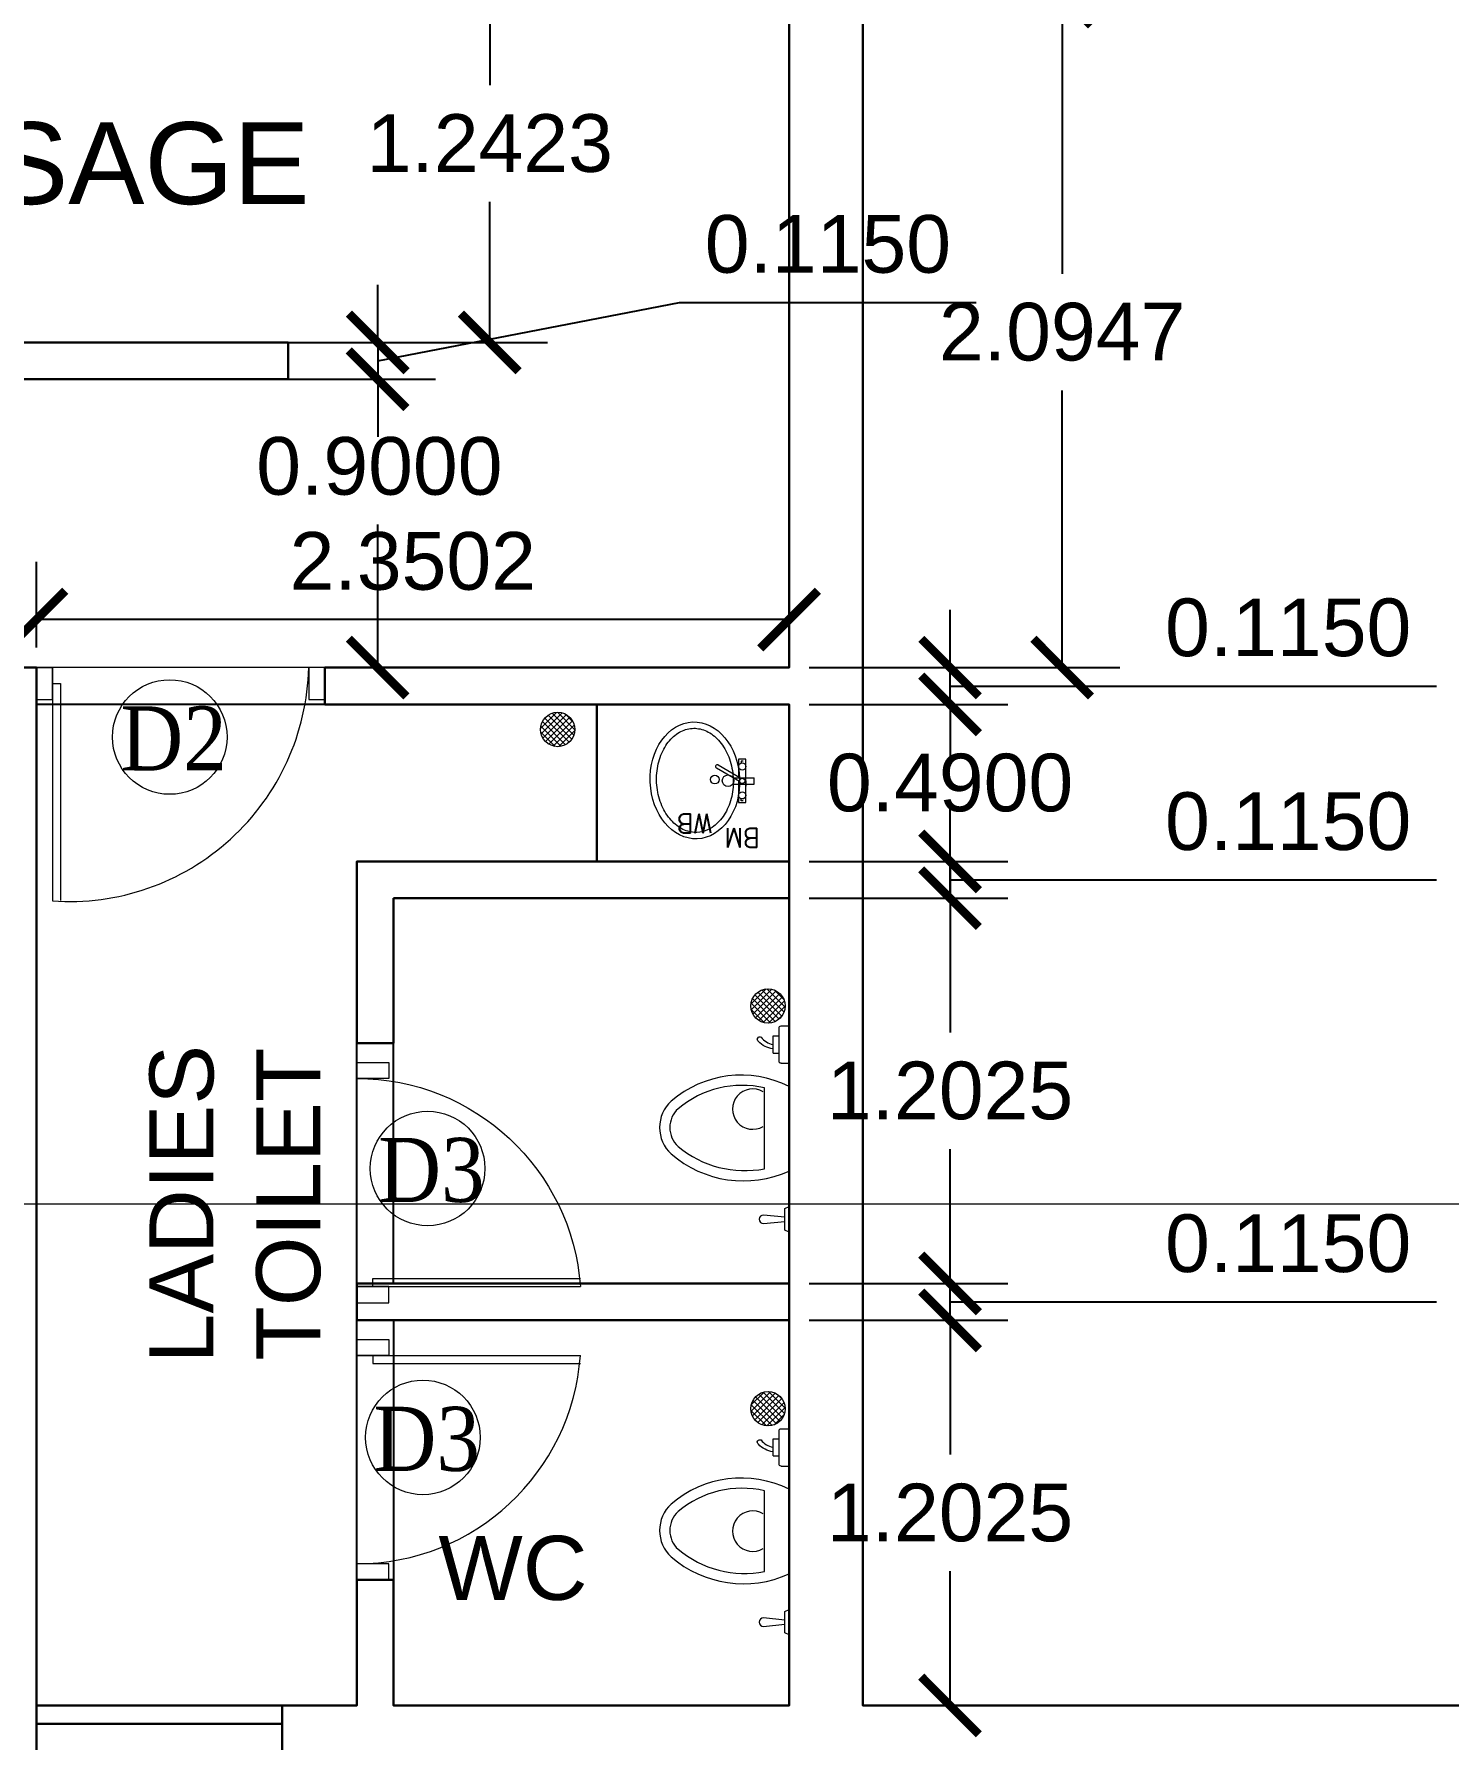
# Model space of a CAD drawing. Header units: metres. Extents: x -1560916 to -1560612, y 43591 to 43809.
# Drawn here: x -1560770.23 to -1560765.81, y 43691.93 to 43697.25 of the extents above; entities that cross this region are included whole.
import ezdxf

# ---------------------------------------------------------------- set-up
doc = ezdxf.new("R2010")
doc.units = ezdxf.units.M
doc.header["$LTSCALE"] = 750
doc.header["$MEASUREMENT"] = 0
doc.header["$PDMODE"] = 35
doc.header["$PDSIZE"] = 50
doc.linetypes.add('PHANTOM2', pattern=[1.25, 0.625, -0.125, 0.125, -0.125, 0.125, -0.125])
doc.layers.get('0').update_dxf_attribs({"lineweight": 5})
doc.layers.get('Defpoints').update_dxf_attribs({"lineweight": 0})
for name, color, linetype, lineweight in [('AR WIN', 14, 'Continuous', 30), ('AR_DIM WRK', 3, 'Continuous', 13), ('AR_DOOR', 32, 'Continuous', 9), ('AR_FURN', 31, 'Continuous', 18), ('AR_TEXT 500', 151, 'Continuous', 20), ('AR_WIN', 12, 'Continuous', 13), ('BLK_1_FLR_1_WASH', 243, 'Continuous', 5), ('ED', 30, 'Continuous', 0), ('TEXT', 2, 'Continuous', 20), ('TWO WHEELER', 8, 'Continuous', 13), ('wall', 7, 'Continuous', 30)]:
    doc.layers.add(name, color=color, linetype=linetype, lineweight=lineweight)
for name, color, linetype in [('BLK_1_FLR_1_CARPET_AREA', 10, 'Continuous'), ('BLK_1_FLR_1_REGULAR_ROOM_1', 117, 'Continuous'), ('BLK_1_FLR_1_WATER_CLOSET', 213, 'Continuous'), ('BLK_1_FLR_1_WC_BATH', 223, 'Continuous')]:
    doc.layers.add(name, color=color, linetype=linetype)
doc.styles.add('RS', font='times.ttf', dxfattribs={"width": 0.75})
doc.styles.add('RS1', font='romans.shx', dxfattribs={"width": 0.75})
doc.styles.add('S200', font='romans.shx', dxfattribs={"width": 0.95, "height": 200})
doc.styles.get("Standard").update_dxf_attribs({"font": 'arial.ttf'})
doc.dimstyles.new('DIM-100', dxfattribs={"dimtxt": 200, "dimasz": 100, "dimexe": 25, "dimexo": 25, "dimgap": 35, "dimtad": 1, "dimdec": 0, "dimrnd": 5, "dimzin": 0, "dimdsep": 46, "dimtxsty": 'RS1', "dimblk": 'ARCHTICK', "dimcen": 100, "dimdle": 25, "dimclrd": 8, "dimclre": 8, "dimclrt": 4, "dimadec": 0, "dimazin": 0, "dimtfac": 0.5, "dimtdec": 0, "dimtmove": 1, "dimatfit": 0, "dimfxl": 75, "dimfrac": 1, "dimtolj": 1, "dimtzin": 0, "dimarcsym": 2})
doc.dimstyles.get("Standard").update_dxf_attribs({"dimtxt": 0.18, "dimasz": 0.18, "dimexe": 0.18, "dimexo": 0.0625, "dimgap": 0.09, "dimtad": 1, "dimtih": 1, "dimtoh": 1, "dimdec": 4, "dimzin": 0, "dimdsep": 46, "dimtxsty": 'Standard', "dimblk": 'ARCHTICK', "dimcen": 0.09, "dimadec": 0, "dimazin": 0, "dimtfac": 1, "dimtdec": 4, "dimtofl": 0, "dimtmove": 0, "dimatfit": 3, "dimldrblk": 'ARCHTICK', "dimfxl": 1, "dimtolj": 1, "dimtzin": 0, "dimarcsym": 0})

# ---------------------------------------------------------------- blocks, each defined once
blk = doc.blocks.new('WC')
for p, q in [((7732.969237611211, -297836.8385403419), (8063.323645818593, -297836.8385403419)), ((8053.988942587185, -297932.5824842275), (7738.730705360321, -297932.5824842275))]:
    blk.add_line(p, q)
for centre, radius, start, end in [((8107.641289744935, -298023.7326918897), 418.6986631610877, 153.4890323584699, 220.7733697975433), ((7668.6626787945, -298014.5288826942), 432.8176713835223, 319.2295796136391, 24.23896096777117), ((8118.127083032393, -298019.8744845728), 389.3090092941159, 167.0428130953019, 220.0009090882435), ((7657.893292224297, -298010.5805707914), 403.702199320802, 319.9913136761726, 11.13999990493351), ((7893.505412401165, -298202.2698593513), 140.0137002069228, 222.6722636334362, 317.3277363665639), ((7893.505412401165, -298202.2698593513), 100.1061990138704, 222.6722636334362, 317.3277363665639)]:
    blk.add_arc(centre, radius, start, end)
blk = doc.blocks.new('HF')
for p, q in [((8168.101539802504, -297857.4667765375), (8168.101539802504, -297826.1624810772)), ((8168.101539802504, -297826.1624810772), (8313.732809212845, -297826.1624810772)), ((8313.732809212845, -297857.4667765375), (8313.732809212845, -297826.1624810772)), ((8175.927626749793, -297865.2928634848), (8305.906722265556, -297865.2928634848)), ((8207.422157739056, -297888.7711243269), (8207.422157739056, -297865.2928634848)), ((8207.422157739056, -297888.7711243269), (8274.412191276322, -297888.7711243269)), ((8274.412191276322, -297888.7711243269), (8274.412191276322, -297865.2928634848))]:
    blk.add_line(p, q)
blk.add_lwpolyline([(8224.172212322737, -297888.7711243066, 0.1729837053101585), (8253.009202053334, -297945.8672881755, 0.9677951183635932), (8269.870714237477, -297935.3466881546, -0.1760285553445921), (8241.283853908564, -297888.7711243066)], format="xyb")
for centre, start, end in [((8175.927626749793, -297857.4667765375), 180, 270), ((8305.906722265556, -297857.4667765375), 270, 0)]:
    blk.add_arc(centre, 7.826086955174931, start, end)
blk = doc.blocks.new('BT')
blk.add_lwpolyline([(7452.188102384593, -297826.1624810729), (7460.521435727859, -297842.8291477595), (7543.854769041326, -297842.8291477595), (7552.188102384593, -297826.1624810729)], close=True)
blk.add_lwpolyline([(7510.521435727859, -297842.8291477595), (7518.854769041324, -297926.1624810729, -0.9999999999999998), (7485.521435698058, -297926.1624810729), (7493.854769071127, -297842.8291477595)], format="xyb")
blk = doc.blocks.new('NT')
at = {"lineweight": 0}
h = blk.add_hatch(dxfattribs=at)
h.set_pattern_fill('ANSI37', color=256, scale=134.1498979074764, angle=89.99999999999997, style=0)
h.set_pattern_definition([(134.9999999999999, (0, 0), (-11.85728781323246, -11.85728781323244), []), (225, (0, 0), (11.85728781323244, -11.85728781323246), [])])
edge = h.paths.add_edge_path()
edge.add_arc((7393.840623305003, -297908.3978345963), 67.07494895373821, 0, 360)
blk.add_circle((7393.840623305003, -297908.3978345963), 67.07494895373821)
blk = doc.blocks.new('D3')
at = {"layer": 'AR_DOOR', "ltscale": 20}
for p, q in [((164288.3993840059, 27540.36012750946), (164388.3993840059, 27540.36012750946)), ((164288.3993840059, 27490.36012750945), (164288.3993840059, 27540.36012750946)), ((164288.3993840059, 27540.36012750946), (164288.3993840059, 26790.36012750946)), ((164388.3993840059, 27540.36012750946), (164388.3993840059, 27490.36012750945)), ((164388.3993840059, 27490.36012750945), (164288.3993840059, 27490.36012750945)), ((164288.3993840059, 27490.36012750945), (164986.6113861943, 27490.36012750946)), ((164338.3993840059, 27490.36012750945), (164338.3993840059, 27465.36012750945)), ((164338.3993840059, 27465.36012750946), (164986.6113861943, 27465.36012750946)), ((164388.3993840059, 26840.36012750945), (164288.3993840059, 26840.36012750945)), ((164388.3993840059, 26790.36012750946), (164388.3993840059, 26840.36012750945)), ((164288.3993840059, 26790.36012750946), (164388.3993840059, 26790.36012750946))]:
    blk.add_line(p, q, dxfattribs=at)
blk.add_arc((164288.3993840059, 27540.36012750946), 700, 270, 355.9039562418478, dxfattribs=at)
blk = doc.blocks.new('A$C45BE7B0E')
at = {"ltscale": 20}
for p, q in [((13.95792430947767, 8.950229888083413), (10.33874305948848, 11.03976551308005)), ((10.61999305948848, 11.52690738807723), (14.23917430947767, 9.437371763080591)), ((14.2358555594983, 12.12708926307823), (14.2358555594983, 11.8136530130796)), ((14.5171055594983, 12.12708926307823), (14.2358555594983, 12.12708926307823)), ((12.88634013032424, 8.533339263085509), (16.25680771630141, 8.533339263085509)), ((12.93278180307243, 9.533339263085509), (16.25680771630141, 9.533339263085509)), ((14.9389805594983, 9.033339263078233), (14.93117739990703, 8.204967655125074)), ((16.25680771630141, 8.533339263085509), (16.25680771630141, 9.533339263085509)), ((14.2358555594983, 5.939589263078233), (14.2358555594983, 6.253025513084137)), ((14.5171055594983, 5.939589263078233), (14.2358555594983, 5.939589263078233))]:
    blk.add_line(p, q, dxfattribs=at)
blk.add_lwpolyline([(13.8139805594983, 9.030037388081835), (13.8139805594983, 5.658339263078233), (14.9389805594983, 5.658339263078233), (14.9389805594983, 12.40833926307823), (13.8139805594983, 12.40833926307823), (13.8139805594983, 9.681311138083402)], dxfattribs=at)
for centre, radius in [((14.3764805594983, 11.28333926307823), 0.5625), ((10.09732727782102, 9.241673485084902), 0.6778889884272381), ((12.15864195174072, 9.068213198246667), 0.903125), ((14.3764805594983, 9.033339263078233), 0.421875), ((14.3764805594983, 6.783339263078233), 0.5625)]:
    blk.add_circle(centre, radius, dxfattribs=at)
blk.add_arc((10.47936805948848, 11.28333926307823), 0.28125, 59.99999999993757, 239.9999999999376, dxfattribs=at)
blk.add_ellipse((6.991755518218268, 9.124122813736905), major_axis=(0.357080691112909, -9.124165955916064), ratio=0.7652724197977234, dxfattribs=at)
blk.add_open_spline([(7.309730437526013, 0.9991919345702625), (7.874242205929472, 1.021284502086928), (8.435028230480384, 1.153306759260884), (9.626652669161556, 1.687161699082935), (10.24903401255142, 2.140001503881649), (11.35069638057029, 3.339613132695376), (11.828250020626, 4.086116054015292), (12.55461032438325, 5.781110579846425), (12.80288012910751, 6.728603831666986), (13.02615964904544, 8.693111095461061), (13.00110539179877, 9.70929442331544), (12.68069591018138, 11.66743902613962), (12.38544694561278, 12.60858759972325), (11.57380919906427, 14.28557512187399), (11.05794800899457, 15.02046521879674), (9.892525045579534, 16.19258421559789), (9.244606810301775, 16.62947636276658), (7.910494529816785, 17.17632948447135), (7.224826318357373, 17.28847088217299), (5.870998625614448, 17.19612768417573), (5.2001906549267, 16.9912184910354), (3.930327611684333, 16.26315762845479), (3.332406247645848, 15.73814406539168), (2.301745081553232, 14.40980176949233), (1.870460900245234, 13.60712184862495), (1.250940645870284, 11.82775677207246), (1.06306977890199, 10.852039487414), (0.9641129723750052, 8.8638990540494), (1.053046928369439, 7.852283147221897), (1.49391149074654, 5.935284553503151), (1.845682928338646, 5.030739912450372), (2.753154982056003, 3.452575080176757), (3.308127870783209, 2.779902948044764), (4.528774385893481, 1.74494251362921), (5.192625393974592, 1.382504523848182), (6.345248166267992, 1.041204083638149), (6.829181913199136, 0.9803853280245676), (7.309730437526013, 0.9991919345702625)], degree=3, knots=[0, 0, 0, 0, 0.2983284334084717, 0.2983284334084717, 0.6565097227642851, 0.6565097227642851, 1.014691012120098, 1.014691012120098, 1.372872301475906, 1.372872301475906, 1.731053590831725, 1.731053590831725, 2.089234880187536, 2.089234880187536, 2.447416169543352, 2.447416169543352, 2.805597458899164, 2.805597458899164, 3.163778748254978, 3.163778748254978, 3.521960037610793, 3.521960037610793, 3.880141326966606, 3.880141326966606, 4.238322616322419, 4.238322616322419, 4.596503905678233, 4.596503905678233, 4.954685195034046, 4.954685195034046, 5.312866484389859, 5.312866484389859, 5.671047773745673, 5.671047773745673, 6.029229063101482, 6.029229063101482, 6.283185307179584, 6.283185307179584, 6.283185307179584, 6.283185307179584], dxfattribs=at)
blk = doc.blocks.new('_ArchTick')
at = {"color": 0, "linetype": 'ByBlock', "const_width": 0.15}
blk.add_lwpolyline([(-0.5, -0.5), (0.5, 0.5)], dxfattribs=at)
blk = doc.blocks.new('*D288')
at = {"layer": 'Defpoints', "color": 0, "transparency": 16777216}
for p in [(-1560770.22018776, 43695.42707430925), (-1560770.22018776, 43695.27727530534), (-1560767.869990176, 43695.27727530534)]:
    blk.add_point(p, dxfattribs=at)
at = {"layer": 'ED', "color": 0, "lineweight": -2, "transparency": 16777216}
for p, q in [((-1560770.22018776, 43695.33977530531), (-1560770.22018776, 43695.60707430925)), ((-1560767.869990176, 43695.33977530531), (-1560767.869990176, 43695.60707430925)), ((-1560767.869990176, 43695.42707430925), (-1560770.22018776, 43695.42707430925))]:
    blk.add_line(p, q, dxfattribs=at)
at = {"layer": 'ED', "color": 0, "lineweight": -2, "transparency": 16777216, "xscale": 0.18, "yscale": 0.18, "zscale": 0.18, "rotation": 180}
blk.add_blockref('_ArchTick', (-1560770.22018776, 43695.42707430925), dxfattribs=at)
at = {"layer": 'ED', "color": 0, "lineweight": -2, "transparency": 16777216, "xscale": 0.18, "yscale": 0.18, "zscale": 0.18}
blk.add_blockref('_ArchTick', (-1560767.869990176, 43695.42707430925), dxfattribs=at)
at = {"layer": 'ED', "color": 0, "transparency": 16777216, "insert": (-1560769.045088967, 43695.60903883858), "char_height": 0.18, "attachment_point": 5}
blk.add_mtext('\\A1;2.3502', dxfattribs=at)
blk = doc.blocks.new('*D289')
at = {"layer": 'Defpoints', "color": 0, "transparency": 16777216}
for p in [(-1560767.869990176, 43693.23979150725), (-1560767.367268303, 43693.23979150725), (-1560767.639990176, 43692.03729150725)]:
    blk.add_point(p, dxfattribs=at)
at = {"layer": 'ED', "color": 0, "lineweight": -2, "transparency": 16777216}
for p, q in [((-1560767.807490176, 43693.23979150725), (-1560767.187268303, 43693.23979150725)), ((-1560767.367268303, 43693.23979150725), (-1560767.367268303, 43692.82044464504)), ((-1560767.367268303, 43692.03729150725), (-1560767.367268303, 43692.45663836946)), ((-1560767.577490176, 43692.03729150725), (-1560767.187268303, 43692.03729150725))]:
    blk.add_line(p, q, dxfattribs=at)
at = {"layer": 'ED', "color": 0, "lineweight": -2, "transparency": 16777216, "xscale": 0.18, "yscale": 0.18, "zscale": 0.18}
for p, rotation in [((-1560767.367268303, 43693.23979150725), 90), ((-1560767.367268303, 43692.03729150725), 270)]:
    blk.add_blockref('_ArchTick', p, dxfattribs=dict(at, rotation=rotation))
at = {"layer": 'ED', "color": 0, "transparency": 16777216, "insert": (-1560767.367268303, 43692.63854150698), "char_height": 0.18, "attachment_point": 5}
blk.add_mtext('\\A1;1.2025', dxfattribs=at)
blk = doc.blocks.new('*D290')
at = {"layer": 'Defpoints', "color": 0, "transparency": 16777216}
for p in [(-1560767.869990176, 43693.35479150723), (-1560767.367268303, 43693.35479150723), (-1560767.869990176, 43693.23979150725)]:
    blk.add_point(p, dxfattribs=at)
at = {"layer": 'ED', "color": 0, "lineweight": -2, "transparency": 16777216}
for p, q in [((-1560767.367268303, 43693.35479150723), (-1560767.367268303, 43693.53479150723)), ((-1560767.807490176, 43693.35479150723), (-1560767.187268303, 43693.35479150723)), ((-1560767.367268303, 43693.23979150725), (-1560767.367268303, 43693.35479150723)), ((-1560767.367268303, 43693.29729150725), (-1560766.774655752, 43693.29729150725)), ((-1560766.774655752, 43693.29729150725), (-1560765.848011823, 43693.29729150725)), ((-1560767.807490176, 43693.23979150725), (-1560767.187268303, 43693.23979150725)), ((-1560767.367268303, 43693.23979150725), (-1560767.367268303, 43693.05979150725))]:
    blk.add_line(p, q, dxfattribs=at)
at = {"layer": 'ED', "color": 0, "lineweight": -2, "transparency": 16777216, "xscale": 0.18, "yscale": 0.18, "zscale": 0.18}
for p, rotation in [((-1560767.367268303, 43693.35479150723), 270), ((-1560767.367268303, 43693.23979150725), 90)]:
    blk.add_blockref('_ArchTick', p, dxfattribs=dict(at, rotation=rotation))
at = {"layer": 'ED', "color": 0, "transparency": 16777216, "insert": (-1560766.311333787, 43693.47919464478), "char_height": 0.18, "attachment_point": 5}
blk.add_mtext('\\A1;0.1150', dxfattribs=at)
blk = doc.blocks.new('*D291')
at = {"layer": 'Defpoints', "color": 0, "transparency": 16777216}
for p in [(-1560767.869990176, 43694.55729150723), (-1560767.367268303, 43694.55729150723), (-1560767.869990176, 43693.35479150723)]:
    blk.add_point(p, dxfattribs=at)
at = {"layer": 'ED', "color": 0, "lineweight": -2, "transparency": 16777216}
for p, q in [((-1560767.807490176, 43694.55729150723), (-1560767.187268303, 43694.55729150723)), ((-1560767.367268303, 43694.55729150723), (-1560767.367268303, 43694.13794464502)), ((-1560767.367268303, 43693.35479150723), (-1560767.367268303, 43693.77413836944)), ((-1560767.807490176, 43693.35479150723), (-1560767.187268303, 43693.35479150723))]:
    blk.add_line(p, q, dxfattribs=at)
at = {"layer": 'ED', "color": 0, "lineweight": -2, "transparency": 16777216, "xscale": 0.18, "yscale": 0.18, "zscale": 0.18}
for p, rotation in [((-1560767.367268303, 43694.55729150723), 90), ((-1560767.367268303, 43693.35479150723), 270)]:
    blk.add_blockref('_ArchTick', p, dxfattribs=dict(at, rotation=rotation))
at = {"layer": 'ED', "color": 0, "transparency": 16777216, "insert": (-1560767.367268303, 43693.95604150699), "char_height": 0.18, "attachment_point": 5}
blk.add_mtext('\\A1;1.2025', dxfattribs=at)
blk = doc.blocks.new('*D292')
at = {"layer": 'Defpoints', "color": 0, "transparency": 16777216}
for p in [(-1560767.869990176, 43694.67229150724), (-1560767.367268303, 43694.67229150724), (-1560767.869990176, 43694.55729150723)]:
    blk.add_point(p, dxfattribs=at)
at = {"layer": 'ED', "color": 0, "lineweight": -2, "transparency": 16777216}
for p, q in [((-1560767.367268303, 43694.67229150724), (-1560767.367268303, 43694.85229150725)), ((-1560767.807490176, 43694.67229150724), (-1560767.187268303, 43694.67229150724)), ((-1560767.367268303, 43694.55729150723), (-1560767.367268303, 43694.67229150724)), ((-1560767.367268303, 43694.61479150725), (-1560766.774655752, 43694.61479150725)), ((-1560766.774655752, 43694.61479150725), (-1560765.848011823, 43694.61479150725)), ((-1560767.807490176, 43694.55729150723), (-1560767.187268303, 43694.55729150723)), ((-1560767.367268303, 43694.55729150723), (-1560767.367268303, 43694.37729150725))]:
    blk.add_line(p, q, dxfattribs=at)
at = {"layer": 'ED', "color": 0, "lineweight": -2, "transparency": 16777216, "xscale": 0.18, "yscale": 0.18, "zscale": 0.18}
for p, rotation in [((-1560767.367268303, 43694.67229150724), 270), ((-1560767.367268303, 43694.55729150723), 90)]:
    blk.add_blockref('_ArchTick', p, dxfattribs=dict(at, rotation=rotation))
at = {"layer": 'ED', "color": 0, "transparency": 16777216, "insert": (-1560766.311333787, 43694.79669464477), "char_height": 0.18, "attachment_point": 5}
blk.add_mtext('\\A1;0.1150', dxfattribs=at)
blk = doc.blocks.new('*D293')
at = {"layer": 'Defpoints', "color": 0, "transparency": 16777216}
for p in [(-1560767.869990176, 43695.16227530533), (-1560767.367268303, 43695.16227530533), (-1560767.869990176, 43694.67229150724)]:
    blk.add_point(p, dxfattribs=at)
at = {"layer": 'ED', "color": 0, "lineweight": -2, "transparency": 16777216}
for p, q in [((-1560767.367268303, 43695.16227530533), (-1560767.367268303, 43695.34227530532)), ((-1560767.807490176, 43695.16227530533), (-1560767.187268303, 43695.16227530533)), ((-1560767.807490176, 43694.67229150724), (-1560767.187268303, 43694.67229150724)), ((-1560767.367268303, 43694.67229150724), (-1560767.367268303, 43694.49229150723))]:
    blk.add_line(p, q, dxfattribs=at)
at = {"layer": 'ED', "color": 0, "lineweight": -2, "transparency": 16777216, "xscale": 0.18, "yscale": 0.18, "zscale": 0.18}
for p, rotation in [((-1560767.367268303, 43695.16227530533), 270), ((-1560767.367268303, 43694.67229150724), 90)]:
    blk.add_blockref('_ArchTick', p, dxfattribs=dict(at, rotation=rotation))
at = {"layer": 'ED', "color": 0, "transparency": 16777216, "insert": (-1560767.367268303, 43694.91728340602), "char_height": 0.18, "attachment_point": 5}
blk.add_mtext('\\A1;0.4900', dxfattribs=at)
blk = doc.blocks.new('*D294')
at = {"layer": 'Defpoints', "color": 0, "transparency": 16777216}
for p in [(-1560767.869990176, 43695.27727530535), (-1560767.367268303, 43695.27727530535), (-1560767.869990176, 43695.16227530533)]:
    blk.add_point(p, dxfattribs=at)
at = {"layer": 'ED', "color": 0, "lineweight": -2, "transparency": 16777216}
for p, q in [((-1560767.367268303, 43695.27727530535), (-1560767.367268303, 43695.45727530534)), ((-1560767.807490176, 43695.27727530535), (-1560767.187268303, 43695.27727530535)), ((-1560767.367268303, 43695.16227530533), (-1560767.367268303, 43695.27727530535)), ((-1560767.367268303, 43695.21977530536), (-1560766.774655751, 43695.21977530536)), ((-1560766.774655751, 43695.21977530536), (-1560765.848011822, 43695.21977530536)), ((-1560767.807490176, 43695.16227530533), (-1560767.187268303, 43695.16227530533)), ((-1560767.367268303, 43695.16227530533), (-1560767.367268303, 43694.98227530534))]:
    blk.add_line(p, q, dxfattribs=at)
at = {"layer": 'ED', "color": 0, "lineweight": -2, "transparency": 16777216, "xscale": 0.18, "yscale": 0.18, "zscale": 0.18}
for p, rotation in [((-1560767.367268303, 43695.27727530535), 270), ((-1560767.367268303, 43695.16227530533), 90)]:
    blk.add_blockref('_ArchTick', p, dxfattribs=dict(at, rotation=rotation))
at = {"layer": 'ED', "color": 0, "transparency": 16777216, "insert": (-1560766.311333786, 43695.40167844357), "char_height": 0.18, "attachment_point": 5}
blk.add_mtext('\\A1;0.1150', dxfattribs=at)
blk = doc.blocks.new('*D295')
at = {"layer": 'Defpoints', "color": 0, "transparency": 16777216}
for p in [(-1560767.639990176, 43697.37200467234), (-1560767.017268303, 43697.37200467234), (-1560767.869990176, 43695.27727530535)]:
    blk.add_point(p, dxfattribs=at)
at = {"layer": 'ED', "color": 0, "lineweight": -2, "transparency": 16777216}
for p, q in [((-1560767.577490176, 43697.37200467234), (-1560766.837268303, 43697.37200467234)), ((-1560767.017268303, 43697.37200467234), (-1560767.017268303, 43696.50654312663)), ((-1560767.017268303, 43695.27727530535), (-1560767.017268303, 43696.14273685106)), ((-1560767.807490176, 43695.27727530535), (-1560766.837268303, 43695.27727530535))]:
    blk.add_line(p, q, dxfattribs=at)
at = {"layer": 'ED', "color": 0, "lineweight": -2, "transparency": 16777216, "xscale": 0.18, "yscale": 0.18, "zscale": 0.18}
for p, rotation in [((-1560767.017268303, 43697.37200467234), 90), ((-1560767.017268303, 43695.27727530535), 270)]:
    blk.add_blockref('_ArchTick', p, dxfattribs=dict(at, rotation=rotation))
at = {"layer": 'ED', "color": 0, "transparency": 16777216, "insert": (-1560767.017268303, 43696.32463998929), "char_height": 0.18, "attachment_point": 5}
blk.add_mtext('\\A1;2.0947', dxfattribs=at)
blk = doc.blocks.new('*D299')
at = {"layer": 'Defpoints', "color": 0, "transparency": 16777216}
for p in [(-1560769.199354427, 43697.53457834217), (-1560769.549354427, 43696.29229150723), (-1560768.804654435, 43696.29229150723)]:
    blk.add_point(p, dxfattribs=at)
at = {"layer": 'ED', "color": 0, "lineweight": -2, "transparency": 16777216}
for p, q in [((-1560769.136854427, 43697.53457834217), (-1560768.624654436, 43697.53457834217)), ((-1560768.804654435, 43697.53457834217), (-1560768.804654435, 43697.09539945404)), ((-1560768.804654435, 43696.29229150723), (-1560768.804654435, 43696.73147039538)), ((-1560769.486854427, 43696.29229150723), (-1560768.624654436, 43696.29229150723))]:
    blk.add_line(p, q, dxfattribs=at)
at = {"layer": 'ED', "color": 0, "lineweight": -2, "transparency": 16777216, "xscale": 0.18, "yscale": 0.18, "zscale": 0.18}
for p, rotation in [((-1560768.804654435, 43697.53457834217), 90), ((-1560768.804654435, 43696.29229150723), 270)]:
    blk.add_blockref('_ArchTick', p, dxfattribs=dict(at, rotation=rotation))
at = {"layer": 'ED', "color": 0, "transparency": 16777216, "insert": (-1560768.804654435, 43696.91343492513), "char_height": 0.18, "attachment_point": 5}
blk.add_mtext('\\A1;1.2423', dxfattribs=at)
blk = doc.blocks.new('*D300')
at = {"layer": 'Defpoints', "color": 0, "transparency": 16777216}
for p in [(-1560769.549354427, 43696.29229150723), (-1560769.549354427, 43696.17729150721), (-1560769.154654436, 43696.17729150721)]:
    blk.add_point(p, dxfattribs=at)
at = {"layer": 'ED', "color": 0, "lineweight": -2, "transparency": 16777216}
for p, q in [((-1560769.154654436, 43696.29229150723), (-1560769.154654436, 43696.47229150723)), ((-1560769.154654436, 43696.23479150724), (-1560768.212041884, 43696.41669464504)), ((-1560768.212041884, 43696.41669464504), (-1560767.285397955, 43696.41669464504)), ((-1560769.486854427, 43696.29229150723), (-1560768.974654436, 43696.29229150723)), ((-1560769.154654436, 43696.29229150723), (-1560769.154654436, 43696.17729150721)), ((-1560769.486854427, 43696.17729150721), (-1560768.974654436, 43696.17729150721)), ((-1560769.154654436, 43696.17729150721), (-1560769.154654436, 43695.99729150721))]:
    blk.add_line(p, q, dxfattribs=at)
at = {"layer": 'ED', "color": 0, "lineweight": -2, "transparency": 16777216, "xscale": 0.18, "yscale": 0.18, "zscale": 0.18}
for p, rotation in [((-1560769.154654436, 43696.29229150723), 270), ((-1560769.154654436, 43696.17729150721), 90)]:
    blk.add_blockref('_ArchTick', p, dxfattribs=dict(at, rotation=rotation))
at = {"layer": 'ED', "color": 0, "transparency": 16777216, "insert": (-1560767.748719919, 43696.59859778328), "char_height": 0.18, "attachment_point": 5}
blk.add_mtext('\\A1;0.1150', dxfattribs=at)
blk = doc.blocks.new('*D301')
at = {"layer": 'Defpoints', "color": 0, "transparency": 16777216}
for p in [(-1560769.549354427, 43696.17729150721), (-1560769.320187761, 43695.27727530535), (-1560769.154654435, 43695.27727530535)]:
    blk.add_point(p, dxfattribs=at)
at = {"layer": 'ED', "color": 0, "lineweight": -2, "transparency": 16777216}
for p, q in [((-1560769.486854427, 43696.17729150721), (-1560768.974654435, 43696.17729150721)), ((-1560769.154654435, 43696.17729150721), (-1560769.154654435, 43696.08752959565)), ((-1560769.154654435, 43695.27727530535), (-1560769.154654435, 43695.72372332006)), ((-1560769.257687761, 43695.27727530535), (-1560768.974654435, 43695.27727530535))]:
    blk.add_line(p, q, dxfattribs=at)
at = {"layer": 'ED', "color": 0, "lineweight": -2, "transparency": 16777216, "xscale": 0.18, "yscale": 0.18, "zscale": 0.18}
for p, rotation in [((-1560769.154654435, 43696.17729150721), 90), ((-1560769.154654435, 43695.27727530535), 270)]:
    blk.add_blockref('_ArchTick', p, dxfattribs=dict(at, rotation=rotation))
at = {"layer": 'ED', "color": 0, "transparency": 16777216, "insert": (-1560769.149443706, 43695.9056264583), "char_height": 0.18, "attachment_point": 5}
blk.add_mtext('\\A1;0.9000', dxfattribs=at)

msp = doc.modelspace()

# ---------------------------------------------------------------- linework, layer by layer
at = {"linetype": 'PHANTOM2'}
msp.add_lwpolyline([(-1560761.758500349, 43693.60244289324), (-1560761.559078818, 43693.97870449565), (-1560761.559078818, 43693.60244289324), (-1560762.769990176, 43693.60244289324), (-1560784.849990176, 43693.60244289324), (-1560786.224193303, 43693.60244289324), (-1560786.224193303, 43693.98666128707), (-1560786.000014132, 43693.60244289324)], dxfattribs=at)
at = {"color": 4}
for centre in [(-1560769.804058367, 43695.06057748875), (-1560768.998945399, 43693.71367016504), (-1560769.013523772, 43692.87422394902)]:
    msp.add_circle(centre, 0.1788816728357234, dxfattribs=at)
at = {"layer": 'AR WIN'}
for p, q in [((-1560769.453521094, 43692.03729150725), (-1560770.22018776, 43692.03729150725)), ((-1560770.22018776, 43691.97979150723), (-1560769.453521094, 43691.97979150723))]:
    msp.add_line(p, q, dxfattribs=at)
at = {"layer": 'AR_DOOR'}
for points in [[(-1560770.22018776, 43695.27727530534), (-1560770.22018776, 43695.17727530532), (-1560770.17018776, 43695.17727530532), (-1560770.17018776, 43695.27727530534)], [(-1560770.17018776, 43695.22727530534), (-1560770.14518776, 43695.22727530534), (-1560770.14518776, 43694.55059059423)]]:
    msp.add_lwpolyline(points, dxfattribs=at)
msp.add_lwpolyline([(-1560770.22018776, 43695.27727530534), (-1560770.17018776, 43695.27727530534), (-1560770.17018776, 43694.54874716789, 0.4279690649217783), (-1560769.37018776, 43695.27727530534), (-1560769.37018776, 43695.17727530532), (-1560769.320187761, 43695.17727530532), (-1560769.320187761, 43695.27727530534)], format="xyb", close=True, dxfattribs=at)
at = {"layer": 'AR_FURN'}
for centre, start in [((-1560767.983599832, 43693.89910428038), 59.12732464622962), ((-1560767.983599832, 43692.58160428042), 59.1273246462296)]:
    msp.add_arc(centre, 0.0631295374737298, start, 300.8726753537704, dxfattribs=at)
at = {"layer": 'BLK_1_FLR_1_CARPET_AREA', "color": 32}
msp.add_lwpolyline([(-1560763.12374997, 43706.0404795466), (-1560763.12374997, 43697.60200467234), (-1560766.509990175, 43697.60200467234), (-1560766.509990175, 43697.37200467234), (-1560763.12374997, 43697.37200467234), (-1560763.12374997, 43695.24257834215), (-1560763.46374997, 43695.24257834215), (-1560763.46374997, 43694.64257834215), (-1560763.12374997, 43694.64257834215), (-1560763.12374997, 43692.03729150725), (-1560767.577490176, 43692.03729150727), (-1560767.639990176, 43692.03729150725), (-1560767.639990176, 43697.37200467234), (-1560767.409990176, 43697.37200467234), (-1560767.409990176, 43697.60200467237), (-1560767.639990176, 43697.60200467236), (-1560767.639990176, 43701.57562484056), (-1560780.929990176, 43701.57562484056)], dxfattribs=at)
for points in [[(-1560773.273323509, 43697.53457834217), (-1560769.084354427, 43697.53457834217), (-1560769.084344374, 43697.76457834074), (-1560769.199354426, 43697.76457834074), (-1560769.199354426, 43697.64957834216), (-1560772.314990176, 43697.64957834216), (-1560772.314990176, 43701.34562484056), (-1560769.199354426, 43701.34562484056), (-1560769.199354426, 43698.66457834071), (-1560769.084354427, 43698.66457834071), (-1560769.084354427, 43701.57562484056), (-1560767.869990176, 43701.57562484056), (-1560767.869990176, 43695.27727530534), (-1560769.320187761, 43695.27727530534), (-1560769.320187761, 43695.16227530533), (-1560770.22018776, 43695.16227530535), (-1560770.22018776, 43695.27727530534), (-1560770.33518776, 43695.27727530534), (-1560770.33518776, 43696.17729150721), (-1560769.434354427, 43696.17729150725), (-1560769.434354427, 43696.29229150723), (-1560773.158323509, 43696.29229150723), (-1560773.158323509, 43696.31729150721), (-1560773.273323509, 43696.31729150721)], [(-1560770.22018776, 43692.03729150725), (-1560769.219990176, 43692.03729150725), (-1560769.219990176, 43694.67229150724), (-1560767.869990176, 43694.67229150724), (-1560767.869990176, 43695.16227530535), (-1560770.22018776, 43695.16227530535), (-1560770.22018776, 43692.03729150725)], [(-1560769.104990176, 43694.55729150723), (-1560767.869990176, 43694.55729150723), (-1560767.869990176, 43693.35479150723), (-1560769.104990176, 43693.35479150723)], [(-1560769.104990176, 43692.03729150725), (-1560767.869990176, 43692.03729150725), (-1560767.869990176, 43693.23979150725), (-1560769.104990176, 43693.23979150725)]]:
    msp.add_lwpolyline(points, close=True, dxfattribs=at)
at = {"layer": 'BLK_1_FLR_1_REGULAR_ROOM_1', "color": 2}
msp.add_lwpolyline([(-1560763.12374997, 43697.37200467234), (-1560767.639990176, 43697.37200467234), (-1560767.639990176, 43692.03729150725), (-1560763.12374997, 43692.03729150725), (-1560763.12374997, 43694.64257834215), (-1560763.46374997, 43694.64257834215), (-1560763.46374997, 43695.24257834215), (-1560763.12374997, 43695.24257834215), (-1560763.12374997, 43697.37200467234)], dxfattribs=at)
at = {"layer": 'BLK_1_FLR_1_WASH'}
msp.add_lwpolyline([(-1560768.469990175, 43694.67229150724), (-1560767.869990176, 43694.67229150724), (-1560767.869990176, 43695.16227530535), (-1560768.469990175, 43695.16227530535)], close=True, dxfattribs=at)
at = {"layer": 'BLK_1_FLR_1_WATER_CLOSET', "color": 2}
msp.add_lwpolyline([(-1560767.869990176, 43693.23979150725), (-1560769.104990176, 43693.23979150725), (-1560769.104990176, 43692.03729150725), (-1560767.869990176, 43692.03729150725)], close=True, dxfattribs=at)
at = {"layer": 'BLK_1_FLR_1_WC_BATH', "color": 2}
msp.add_lwpolyline([(-1560769.104990176, 43694.55729150723), (-1560767.869990176, 43694.55729150723), (-1560767.869990176, 43693.35479150723), (-1560769.104990176, 43693.35479150723)], close=True, dxfattribs=at)
at = {"layer": 'wall'}
for p, q in [((-1560767.869990176, 43701.57562484056), (-1560767.869990176, 43695.27727530534)), ((-1560767.639990176, 43697.37200467234), (-1560767.639990176, 43692.03729150725)), ((-1560773.158323509, 43696.29229150723), (-1560769.434354427, 43696.29229150723)), ((-1560769.434354427, 43696.29229150723), (-1560769.434354427, 43696.17729150721)), ((-1560773.043323509, 43696.17729150721), (-1560769.434354427, 43696.17729150721)), ((-1560770.33518776, 43695.27727530534), (-1560770.22018776, 43695.27727530534)), ((-1560770.22018776, 43691.80729150723), (-1560770.22018776, 43695.27727530534)), ((-1560769.320187761, 43695.27727530534), (-1560769.320187761, 43695.16227530533)), ((-1560767.869990176, 43695.27727530534), (-1560769.320187761, 43695.27727530534)), ((-1560767.869990176, 43695.16227530533), (-1560769.320187761, 43695.16227530533)), ((-1560768.469990175, 43695.16227530533), (-1560768.469990175, 43694.67229150724)), ((-1560767.869990176, 43695.16227530533), (-1560767.869990176, 43692.03729150725)), ((-1560769.219990176, 43694.67229150724), (-1560769.219990176, 43694.10479150723)), ((-1560769.219990176, 43694.67229150724), (-1560767.869990176, 43694.67229150724)), ((-1560769.104990176, 43694.55729150723), (-1560769.104990176, 43694.10479150723)), ((-1560769.104990176, 43694.55729150723), (-1560767.869990176, 43694.55729150723)), ((-1560769.104990176, 43694.10479150723), (-1560769.219990176, 43694.10479150723)), ((-1560769.219990176, 43693.35479150723), (-1560769.219990176, 43693.23979150725)), ((-1560769.219990176, 43693.35479150723), (-1560767.869990176, 43693.35479150723)), ((-1560769.219990176, 43693.23979150725), (-1560767.869990176, 43693.23979150725)), ((-1560769.219990176, 43692.42979150725), (-1560769.219990176, 43692.03729150725)), ((-1560769.219990176, 43692.42979150725), (-1560769.104990176, 43692.42979150725)), ((-1560769.104990176, 43692.42979150725), (-1560769.104990176, 43692.03729150725)), ((-1560769.453521094, 43692.03729150725), (-1560769.219990176, 43692.03729150725)), ((-1560769.453521094, 43692.03729150725), (-1560769.453521094, 43691.80729150723)), ((-1560769.104990176, 43692.03729150725), (-1560767.869990176, 43692.03729150725)), ((-1560767.639990176, 43692.03729150725), (-1560762.89374997, 43692.03729150725))]:
    msp.add_line(p, q, dxfattribs=at)

# ---------------------------------------------------------------- block references
at = {"layer": 'AR_FURN', "xscale": 0.02, "yscale": 0.02, "zscale": 0.02}
msp.add_blockref('A$C45BE7B0E', (-1560768.303849594, 43694.74276623011), dxfattribs=at)
at = {"layer": 'AR_FURN', "extrusion": (0, 0, -1), "xscale": 0.0007999999885942, "yscale": 0.0007999999885942, "zscale": -0.0008, "rotation": 90}
for name, p in [('HF', (1560529.609063588, 43687.50777463458)), ('BT', (1560529.609063588, 43687.553243413)), ('HF', (1560529.609063588, 43686.25027463459)), ('BT', (1560529.609063588, 43686.29574341301))]:
    msp.add_blockref(name, p, dxfattribs=at)
at = {"layer": 'AR_FURN', "xscale": 0.0007999999885942, "yscale": 0.0007999999885942, "zscale": 0.000800000000163, "rotation": 270}
for p in [(-1560529.60052274, 43700.1561921409), (-1560529.60052274, 43698.89869214092)]:
    msp.add_blockref('WC', p, dxfattribs=at)
at = {"layer": 'AR_WIN', "xscale": 0.0007999999885942, "yscale": 0.0007999999885942, "zscale": 0.000800000000163, "rotation": 270}
for p in [(-1560530.265850859, 43700.9991331913), (-1560529.609063588, 43700.13613481003), (-1560529.609063588, 43698.87863481006)]:
    msp.add_blockref('NT', p, dxfattribs=at)
at = {"layer": 'TWO WHEELER', "xscale": -0.001, "yscale": 0.001, "zscale": 0.001, "rotation": 180}
msp.add_blockref('D3', (-1560933.50838956, 43720.83515163476), dxfattribs=at)
at = {"layer": 'TWO WHEELER', "xscale": 0.001, "yscale": 0.001, "zscale": 0.001}
msp.add_blockref('D3', (-1560933.50838956, 43665.63943137974), dxfattribs=at)

# ---------------------------------------------------------------- texts
at = {"color": 4}
msp.add_text('WC', height=0.2, dxfattribs=at).set_placement((-1560768.965201161, 43692.36696124684))
at = {"color": 4, "insert": (-1560770.22036616, 43696.85014198385), "char_height": 0.2555555555555556, "attachment_point": 5}
msp.add_mtext('\\A1;PASSAGE', dxfattribs=at)
at = {"color": 4, "insert": (-1560769.5994311, 43693.60237321624), "char_height": 0.2, "attachment_point": 5, "rotation": 90}
msp.add_mtext('\\A1;LADIES\\PTOILET', dxfattribs=at)
at = {"layer": 'AR_TEXT 500', "char_height": 0.06, "attachment_point": 5, "rotation": 180, "style": 'S200'}
for s, insert in [('WB', (-1560768.164247811, 43694.79045657627)), ('BM', (-1560768.016242774, 43694.74595246022))]:
    msp.add_mtext(s, dxfattribs=dict(at, insert=insert))
at = {"layer": 'TEXT', "style": 'RS', "width": 0.9}
for s, p in [('D2', (-1560769.958158764, 43694.956129791)), ('D3', (-1560769.153045795, 43693.60922246731)), ('D3', (-1560769.167624168, 43692.76977625126))]:
    msp.add_text(s, height=0.2, rotation=0.038457339260201, dxfattribs=at).set_placement(p)

# ---------------------------------------------------------------- dimensions: what is measured, and where the dimension line sits
at = {"layer": 'ED'}
for base, p1, p2, picture, middle in [((-1560768.804654435, 43696.29229150723), (-1560769.199354426, 43697.53457834217), (-1560769.549354427, 43696.29229150723), '*D299', (-1560768.804654435, 43696.91343492513)), ((-1560767.017268303, 43697.37200467234), (-1560767.869990176, 43695.27727530534), (-1560767.639990176, 43697.37200467234), '*D295', (-1560767.017268303, 43696.32463998929)), ((-1560767.367268303, 43695.27727530535), (-1560767.869990176, 43695.16227530533), (-1560767.869990176, 43695.27727530534), '*D294', (-1560766.684655751, 43695.40167844357)), ((-1560767.367268303, 43695.16227530533), (-1560767.869990176, 43694.67229150724), (-1560767.869990176, 43695.16227530533), '*D293', (-1560767.367268303, 43694.91728340602)), ((-1560767.367268303, 43694.67229150724), (-1560767.869990176, 43694.55729150723), (-1560767.869990176, 43694.67229150724), '*D292', (-1560766.684655751, 43694.79669464477)), ((-1560767.367268303, 43694.55729150723), (-1560767.869990176, 43693.35479150723), (-1560767.869990176, 43694.55729150723), '*D291', (-1560767.367268303, 43693.95604150699)), ((-1560767.367268303, 43693.35479150723), (-1560767.869990176, 43693.23979150725), (-1560767.869990176, 43693.35479150723), '*D290', (-1560766.684655751, 43693.47919464478)), ((-1560767.367268303, 43693.23979150725), (-1560767.639990176, 43692.03729150725), (-1560767.869990176, 43693.23979150725), '*D289', (-1560767.367268303, 43692.63854150698))]:
    dim = msp.add_linear_dim(base=base, p1=p1, p2=p2, angle=90, dimstyle='Standard', override={"dimtmove": 1, "dimfxl": 5}, dxfattribs=at)
    dim.commit()
    dim.dimension.update_dxf_attribs({"geometry": picture, "text_midpoint": middle})
for base, p1, p2, picture, middle in [((-1560769.154654436, 43696.17729150721), (-1560769.549354427, 43696.29229150723), (-1560769.549354427, 43696.17729150721), '*D300', (-1560768.122041884, 43696.41669464549)), ((-1560769.154654435, 43695.27727530535), (-1560769.549354427, 43696.17729150721), (-1560769.320187761, 43695.27727530534), '*D301', (-1560769.149443706, 43695.9056264583))]:
    dim = msp.add_linear_dim(base=base, p1=p1, p2=p2, angle=90, dimstyle='Standard', override={"dimtmove": 1, "dimfxl": 5}, dxfattribs=at)
    dim.commit()
    dim.dimension.update_dxf_attribs({"geometry": picture, "text_midpoint": middle, "dimtype": 160})
dim = msp.add_linear_dim(base=(-1560770.22018776, 43695.42707430925), p1=(-1560767.869990176, 43695.27727530534), p2=(-1560770.22018776, 43695.27727530534), dimstyle='Standard', override={"dimtmove": 1, "dimfxl": 5}, dxfattribs=at)
dim.commit()
dim.dimension.update_dxf_attribs({"geometry": '*D288', "text_midpoint": (-1560769.045088967, 43695.60903883858)})

# ---------------------------------------------------------------- leaders
at = {"layer": 'AR_DIM WRK', "annotation_type": 0, "has_hookline": 1, "hookline_direction": 1, "text_width": 1.042857142857143}
msp.add_leader([(-1560813.552726866, 43692.45799165947), (-1560813.126318295, 43692.96428123468), (-1560847.771048875, 43692.96428123466)], dimstyle='DIM-100', override={"dimgap": 35, "dimtad": 0}, dxfattribs=at)

doc.saveas('drawing.dxf')
